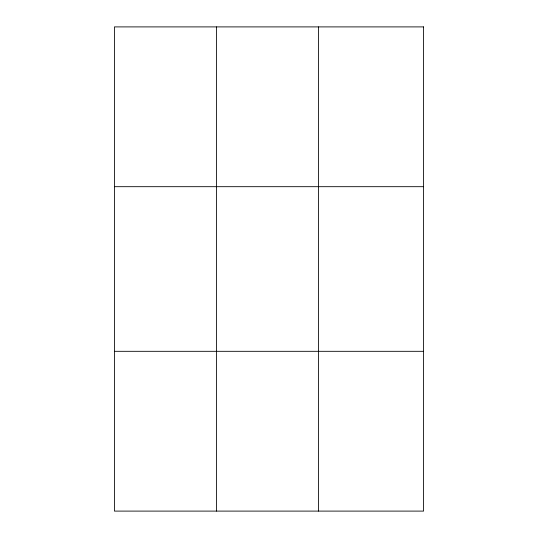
<?xml version="1.0" encoding="UTF-8"?>
<svg xmlns="http://www.w3.org/2000/svg" width="538" height="538" viewBox="0 0 538 538"><rect width="100%" height="100%" fill="white"/><g stroke="black" fill="none" stroke-linecap="round" stroke-linejoin="round"><path stroke-width="0.81" d="M216.444 26.9L216.444 511.1M318.469 26.9L318.469 511.1M114.419 186.686L423.581 186.686M114.419 351.314L423.581 351.314M423.581 26.9L423.581 511.1L114.419 511.1L114.419 26.9L423.581 26.9"/></g></svg>
